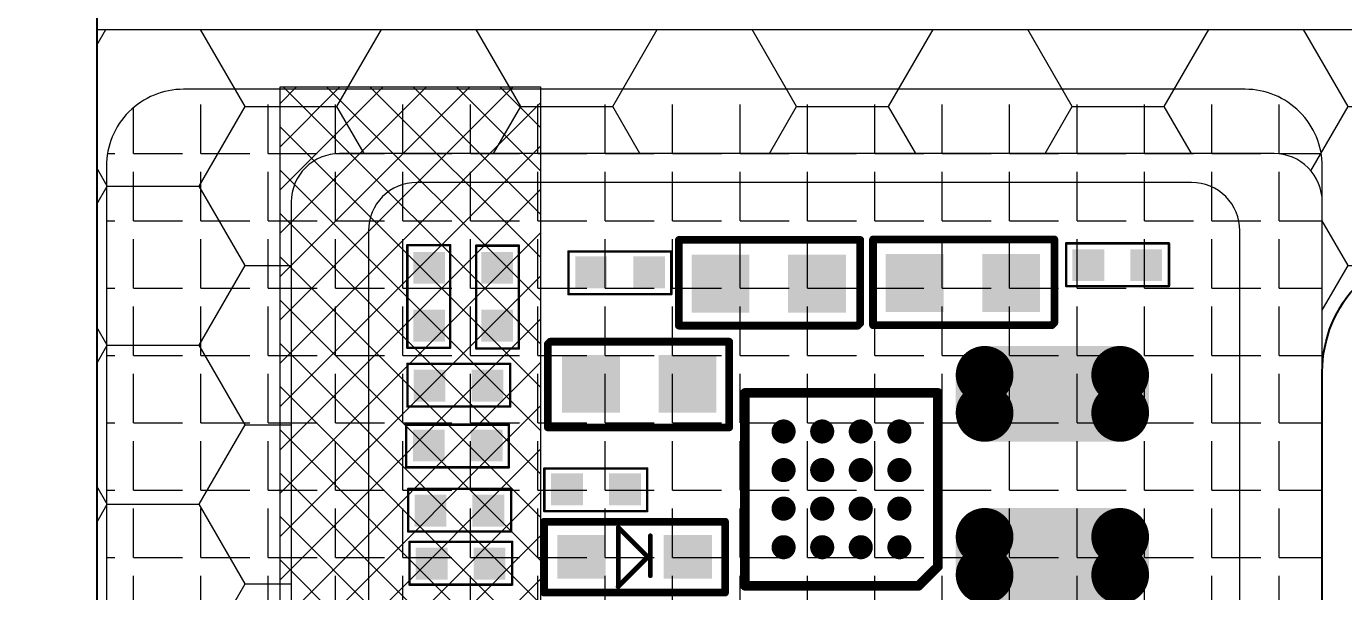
# Model space of a CAD drawing. Header units: millimetres. Extents: x 1845 to 2650, y -178 to 579.
# Drawn here: x 2441.61 to 2455.26, y 265.35 to 271.21 of the extents above; entities that cross this region are included whole.
import ezdxf

# ---------------------------------------------------------------- set-up
doc = ezdxf.new("R2010")
doc.units = ezdxf.units.MM
doc.layers.get('0').update_dxf_attribs({"lineweight": 5})
doc.layers.get('Defpoints').update_dxf_attribs({"lineweight": 5})
doc.layers.add('DIM', color=3, linetype='Continuous', lineweight=5)
doc.layers.add('MFPC', color=50, linetype='Continuous', lineweight=5)
for name, color, linetype in [('EMI', 5, 'Continuous'), ('TOPLAYER', 1, 'Continuous'), ('TOPOVERLAY', 2, 'Continuous'), ('TOPPASTE', 8, 'Continuous'), ('TOPSOLDER', 216, 'Continuous')]:
    doc.layers.add(name, color=color, linetype=linetype)
doc.styles.add('RD', font='ROMAND.shx', dxfattribs={"width": 0.8})
doc.dimstyles.new('DIM', dxfattribs={"dimtxt": 0.8, "dimasz": 0.8, "dimexe": 0, "dimexo": 0.5, "dimgap": 0.11, "dimtad": 0, "dimzin": 1, "dimdsep": 46, "dimtxsty": 'RD', "dimcen": 0, "dimclrd": 256, "dimclre": 256, "dimclrt": 256, "dimadec": 0, "dimazin": 0, "dimtm": 1e-09, "dimtfac": 1, "dimtofl": 0, "dimtmove": 0, "dimatfit": 3, "dimfxl": 1, "dimlwe": -1, "dimarcsym": 0})

# ---------------------------------------------------------------- blocks, each defined once
blk = doc.blocks.new('*D60')
at = {"layer": 'Defpoints', "color": 0, "lineweight": 5, "transparency": 16777216}
for p in [(2421.83, 283.368), (2447.944, 283.368), (2452.264, 243.262)]:
    blk.add_point(p, dxfattribs=at)
at = {"layer": 'DIM', "lineweight": 5, "transparency": 16777216}
for p, q in [((2447.444, 283.368), (2421.83, 283.368)), ((2421.83, 282.568), (2421.83, 267.362)), ((2421.83, 244.062), (2421.83, 259.782)), ((2451.764, 243.262), (2421.83, 243.262))]:
    blk.add_line(p, q, dxfattribs=at)
for points in [[(2421.697, 282.568), (2421.964, 282.568), (2421.83, 283.368)], [(2421.697, 244.062), (2421.964, 244.062), (2421.83, 243.262)]]:
    blk.add_solid(points, dxfattribs=at)
at = {"layer": 'DIM', "lineweight": 5, "transparency": 16777216, "insert": (2421.83, 263.572), "char_height": 1.2, "attachment_point": 5, "rotation": 90, "style": 'RD'}
blk.add_mtext('40.11%%P0.5', dxfattribs=at)
blk = doc.blocks.new('DIODE_SCHOTTKY_2')
at = {"layer": 'TOPLAYER'}
for points in [[(-0.249999, -0.224998), (0.249999, -0.224998), (-0.249999, 0.224998), (0.249999, 0.224998)], [(0.849998, -0.224998), (1.349997, -0.224998), (0.849998, 0.224998), (1.349997, 0.224998)]]:
    blk.add_solid(points, dxfattribs=at)
at = {"layer": 'TOPOVERLAY'}
for points, const_width in [([(-0.387835, 0.364609), (1.486865, 0.364609)], 0.08001), ([(-0.387835, 0.364609), (-0.387835, -0.37039)], 0.08001), ([(0.380865, 0.304251), (0.380865, -0.30639)], 0.05), ([(0.380865, 0.304251), (0.686186, -0.001069)], 0.05), ([(1.486865, 0.364609), (1.486865, -0.37039)], 0.08001), ([(0.713064, 0.218011), (0.713064, -0.19479)], 0.05), ([(0.686186, -0.001069), (0.379265, -0.30799)], 0.05), ([(-0.387835, -0.37039), (1.486865, -0.37039)], 0.08001)]:
    blk.add_lwpolyline(points, dxfattribs=dict(at, const_width=const_width))
for points, const_width in [([(-0.407838, 0.364609, 1), (-0.367833, 0.364609, 1)], 0.040005), ([(-0.407838, 0.364609, 1), (-0.367833, 0.364609, 1)], 0.040005), ([(0.368366, 0.304251, 1), (0.393365, 0.304251, 1)], 0.024999), ([(0.368366, 0.304251, 1), (0.393365, 0.304251, 1)], 0.024999), ([(1.466863, 0.364609, 1), (1.506868, 0.364609, 1)], 0.040005), ([(1.466863, 0.364609, 1), (1.506868, 0.364609, 1)], 0.040005), ([(0.700565, 0.218011, 1), (0.725564, 0.218011, 1)], 0.024999), ([(0.673687, -0.001069, 1), (0.698685, -0.001069, 1)], 0.024999), ([(0.673687, -0.001069, 1), (0.698685, -0.001069, 1)], 0.024999), ([(0.700565, -0.19479, 1), (0.725564, -0.19479, 1)], 0.024999), ([(-0.407838, -0.37039, 1), (-0.367833, -0.37039, 1)], 0.040005), ([(-0.407838, -0.37039, 1), (-0.367833, -0.37039, 1)], 0.040005), ([(0.366766, -0.30799, 1), (0.391765, -0.30799, 1)], 0.024999), ([(0.368366, -0.30639, 1), (0.393365, -0.30639, 1)], 0.024999), ([(1.466863, -0.37039, 1), (1.506868, -0.37039, 1)], 0.040005), ([(1.466863, -0.37039, 1), (1.506868, -0.37039, 1)], 0.040005)]:
    blk.add_lwpolyline(points, format="xyb", close=True, dxfattribs=dict(at, const_width=const_width))
at = {"layer": 'TOPPASTE'}
for points in [[(-0.249999, -0.224998), (0.249999, -0.224998), (-0.249999, 0.224998), (0.249999, 0.224998)], [(0.849998, -0.224998), (1.349997, -0.224998), (0.849998, 0.224998), (1.349997, 0.224998)]]:
    blk.add_solid(points, dxfattribs=at)
at = {"layer": 'TOPSOLDER'}
for points in [[(-0.249999, -0.224998), (0.249999, -0.224998), (-0.249999, 0.224998), (0.249999, 0.224998)], [(0.849998, -0.224998), (1.349997, -0.224998), (0.849998, 0.224998), (1.349997, 0.224998)]]:
    blk.add_solid(points, dxfattribs=at)
blk = doc.blocks.new('0201_7')
at = {"layer": 'TOPLAYER'}
for points in [[(0.164998, -0.165001), (0.164998, 0.165001), (-0.164998, -0.165001), (-0.164998, 0.165001)], [(0.764997, -0.165001), (0.764997, 0.165001), (0.435, -0.165001), (0.435, 0.165001)]]:
    blk.add_solid(points, dxfattribs=at)
at = {"layer": 'TOPOVERLAY', "const_width": 0.025001}
for points in [[(-0.23, 0.225999), (-0.181, 0.225999)], [(-0.23, 0.225999), (-0.23, -0.217)], [(-0.18, 0.225999), (0.836, 0.225999)], [(0.836, 0.225999), (0.836, -0.217)], [(-0.23, -0.217), (0.836, -0.217)]]:
    blk.add_lwpolyline(points, dxfattribs=at)
at = {"layer": 'TOPOVERLAY', "const_width": 0.012499}
for points in [[(-0.23625, 0.225999, 1), (-0.223749, 0.225999, 1)], [(-0.23625, 0.225999, 1), (-0.223749, 0.225999, 1)], [(-0.187251, 0.225999, 1), (-0.174749, 0.225999, 1)], [(-0.186251, 0.225999, 1), (-0.173749, 0.225999, 1)], [(0.829749, 0.225999, 1), (0.842251, 0.225999, 1)], [(0.829749, 0.225999, 1), (0.842251, 0.225999, 1)], [(-0.23625, -0.217, 1), (-0.223749, -0.217, 1)], [(-0.23625, -0.217, 1), (-0.223749, -0.217, 1)], [(0.829749, -0.217, 1), (0.842251, -0.217, 1)], [(0.829749, -0.217, 1), (0.842251, -0.217, 1)]]:
    blk.add_lwpolyline(points, format="xyb", close=True, dxfattribs=at)
at = {"layer": 'TOPPASTE'}
for points in [[(0.164998, -0.165001), (0.164998, 0.165001), (-0.164998, -0.165001), (-0.164998, 0.165001)], [(0.764997, -0.165001), (0.764997, 0.165001), (0.435, -0.165001), (0.435, 0.165001)]]:
    blk.add_solid(points, dxfattribs=at)
at = {"layer": 'TOPSOLDER'}
for points in [[(0.164998, -0.165001), (0.164998, 0.165001), (-0.164998, -0.165001), (-0.164998, 0.165001)], [(0.764997, -0.165001), (0.764997, 0.165001), (0.435, -0.165001), (0.435, 0.165001)]]:
    blk.add_solid(points, dxfattribs=at)
blk = doc.blocks.new('0201_8')
at = {"layer": 'TOPLAYER'}
for points in [[(0.164998, -0.165001), (0.164998, 0.165001), (-0.164998, -0.165001), (-0.164998, 0.165001)], [(0.764997, -0.165001), (0.764997, 0.165001), (0.435, -0.165001), (0.435, 0.165001)]]:
    blk.add_solid(points, dxfattribs=at)
at = {"layer": 'TOPOVERLAY', "const_width": 0.025001}
for points in [[(-0.23, 0.225999), (-0.181, 0.225999)], [(-0.23, 0.225999), (-0.23, -0.217)], [(-0.18, 0.225999), (0.836, 0.225999)], [(0.836, 0.225999), (0.836, -0.217)], [(-0.23, -0.217), (0.836, -0.217)]]:
    blk.add_lwpolyline(points, dxfattribs=at)
at = {"layer": 'TOPOVERLAY', "const_width": 0.012499}
for points in [[(-0.23625, 0.225999, 1), (-0.223749, 0.225999, 1)], [(-0.23625, 0.225999, 1), (-0.223749, 0.225999, 1)], [(-0.187251, 0.225999, 1), (-0.174749, 0.225999, 1)], [(-0.186251, 0.225999, 1), (-0.173749, 0.225999, 1)], [(0.829749, 0.225999, 1), (0.842251, 0.225999, 1)], [(0.829749, 0.225999, 1), (0.842251, 0.225999, 1)], [(-0.23625, -0.217, 1), (-0.223749, -0.217, 1)], [(-0.23625, -0.217, 1), (-0.223749, -0.217, 1)], [(0.829749, -0.217, 1), (0.842251, -0.217, 1)], [(0.829749, -0.217, 1), (0.842251, -0.217, 1)]]:
    blk.add_lwpolyline(points, format="xyb", close=True, dxfattribs=at)
at = {"layer": 'TOPPASTE'}
for points in [[(0.164998, -0.165001), (0.164998, 0.165001), (-0.164998, -0.165001), (-0.164998, 0.165001)], [(0.764997, -0.165001), (0.764997, 0.165001), (0.435, -0.165001), (0.435, 0.165001)]]:
    blk.add_solid(points, dxfattribs=at)
at = {"layer": 'TOPSOLDER'}
for points in [[(0.164998, -0.165001), (0.164998, 0.165001), (-0.164998, -0.165001), (-0.164998, 0.165001)], [(0.764997, -0.165001), (0.764997, 0.165001), (0.435, -0.165001), (0.435, 0.165001)]]:
    blk.add_solid(points, dxfattribs=at)
blk = doc.blocks.new('0201_9')
at = {"layer": 'TOPLAYER'}
for points in [[(0.164998, -0.165001), (0.164998, 0.165001), (-0.164998, -0.165001), (-0.164998, 0.165001)], [(0.764997, -0.165001), (0.764997, 0.165001), (0.435, -0.165001), (0.435, 0.165001)]]:
    blk.add_solid(points, dxfattribs=at)
at = {"layer": 'TOPOVERLAY', "const_width": 0.025001}
for points in [[(-0.23, -0.217), (-0.23, 0.225999)], [(-0.181, 0.225999), (-0.23, 0.225999)], [(0.836, 0.225999), (-0.18, 0.225999)], [(0.836, -0.217), (0.836, 0.225999)], [(0.836, -0.217), (-0.23, -0.217)]]:
    blk.add_lwpolyline(points, dxfattribs=at)
at = {"layer": 'TOPOVERLAY', "const_width": 0.012499}
for points in [[(-0.23625, 0.225999, 1), (-0.223749, 0.225999, 1)], [(-0.23625, 0.225999, 1), (-0.223749, 0.225999, 1)], [(-0.187251, 0.225999, 1), (-0.174749, 0.225999, 1)], [(-0.186251, 0.225999, 1), (-0.173749, 0.225999, 1)], [(0.829749, 0.225999, 1), (0.842251, 0.225999, 1)], [(0.829749, 0.225999, 1), (0.842251, 0.225999, 1)], [(-0.23625, -0.217, 1), (-0.223749, -0.217, 1)], [(-0.23625, -0.217, 1), (-0.223749, -0.217, 1)], [(0.829749, -0.217, 1), (0.842251, -0.217, 1)], [(0.829749, -0.217, 1), (0.842251, -0.217, 1)]]:
    blk.add_lwpolyline(points, format="xyb", close=True, dxfattribs=at)
at = {"layer": 'TOPPASTE'}
for points in [[(0.164998, -0.165001), (0.164998, 0.165001), (-0.164998, -0.165001), (-0.164998, 0.165001)], [(0.764997, -0.165001), (0.764997, 0.165001), (0.435, -0.165001), (0.435, 0.165001)]]:
    blk.add_solid(points, dxfattribs=at)
at = {"layer": 'TOPSOLDER'}
for points in [[(0.164998, -0.165001), (0.164998, 0.165001), (-0.164998, -0.165001), (-0.164998, 0.165001)], [(0.764997, -0.165001), (0.764997, 0.165001), (0.435, -0.165001), (0.435, 0.165001)]]:
    blk.add_solid(points, dxfattribs=at)
blk = doc.blocks.new('0201_10')
at = {"layer": 'TOPLAYER'}
for points in [[(0.164998, -0.165001), (0.164998, 0.165001), (-0.164998, -0.165001), (-0.164998, 0.165001)], [(0.764997, -0.165001), (0.764997, 0.165001), (0.435, -0.165001), (0.435, 0.165001)]]:
    blk.add_solid(points, dxfattribs=at)
at = {"layer": 'TOPOVERLAY', "const_width": 0.025001}
for points in [[(-0.181, 0.225999), (-0.23, 0.225999)], [(-0.23, -0.217), (-0.23, 0.225999)], [(0.836, 0.225999), (-0.18, 0.225999)], [(0.836, -0.217), (0.836, 0.225999)], [(0.836, -0.217), (-0.23, -0.217)]]:
    blk.add_lwpolyline(points, dxfattribs=at)
at = {"layer": 'TOPOVERLAY', "const_width": 0.012499}
for points in [[(-0.23625, 0.225999, 1), (-0.223749, 0.225999, 1)], [(-0.23625, 0.225999, 1), (-0.223749, 0.225999, 1)], [(-0.187251, 0.225999, 1), (-0.174749, 0.225999, 1)], [(-0.186251, 0.225999, 1), (-0.173749, 0.225999, 1)], [(0.829749, 0.225999, 1), (0.842251, 0.225999, 1)], [(0.829749, 0.225999, 1), (0.842251, 0.225999, 1)], [(-0.23625, -0.217, 1), (-0.223749, -0.217, 1)], [(-0.23625, -0.217, 1), (-0.223749, -0.217, 1)], [(0.829749, -0.217, 1), (0.842251, -0.217, 1)], [(0.829749, -0.217, 1), (0.842251, -0.217, 1)]]:
    blk.add_lwpolyline(points, format="xyb", close=True, dxfattribs=at)
at = {"layer": 'TOPPASTE'}
for points in [[(0.164998, -0.165001), (0.164998, 0.165001), (-0.164998, -0.165001), (-0.164998, 0.165001)], [(0.764997, -0.165001), (0.764997, 0.165001), (0.435, -0.165001), (0.435, 0.165001)]]:
    blk.add_solid(points, dxfattribs=at)
at = {"layer": 'TOPSOLDER'}
for points in [[(0.164998, -0.165001), (0.164998, 0.165001), (-0.164998, -0.165001), (-0.164998, 0.165001)], [(0.764997, -0.165001), (0.764997, 0.165001), (0.435, -0.165001), (0.435, 0.165001)]]:
    blk.add_solid(points, dxfattribs=at)
blk = doc.blocks.new('0201_11')
at = {"layer": 'TOPLAYER'}
for points in [[(0.164998, -0.165001), (0.164998, 0.165001), (-0.164998, -0.165001), (-0.164998, 0.165001)], [(0.764997, -0.165001), (0.764997, 0.165001), (0.435, -0.165001), (0.435, 0.165001)]]:
    blk.add_solid(points, dxfattribs=at)
at = {"layer": 'TOPOVERLAY', "const_width": 0.025001}
for points in [[(-0.181, 0.225999), (-0.23, 0.225999)], [(-0.23, -0.217), (-0.23, 0.225999)], [(0.836, 0.225999), (-0.18, 0.225999)], [(0.836, -0.217), (0.836, 0.225999)], [(0.836, -0.217), (-0.23, -0.217)]]:
    blk.add_lwpolyline(points, dxfattribs=at)
at = {"layer": 'TOPOVERLAY', "const_width": 0.012499}
for points in [[(-0.23625, 0.225999, 1), (-0.223749, 0.225999, 1)], [(-0.23625, 0.225999, 1), (-0.223749, 0.225999, 1)], [(-0.187251, 0.225999, 1), (-0.174749, 0.225999, 1)], [(-0.186251, 0.225999, 1), (-0.173749, 0.225999, 1)], [(0.829749, 0.225999, 1), (0.842251, 0.225999, 1)], [(0.829749, 0.225999, 1), (0.842251, 0.225999, 1)], [(-0.23625, -0.217, 1), (-0.223749, -0.217, 1)], [(-0.23625, -0.217, 1), (-0.223749, -0.217, 1)], [(0.829749, -0.217, 1), (0.842251, -0.217, 1)], [(0.829749, -0.217, 1), (0.842251, -0.217, 1)]]:
    blk.add_lwpolyline(points, format="xyb", close=True, dxfattribs=at)
at = {"layer": 'TOPPASTE'}
for points in [[(0.164998, -0.165001), (0.164998, 0.165001), (-0.164998, -0.165001), (-0.164998, 0.165001)], [(0.764997, -0.165001), (0.764997, 0.165001), (0.435, -0.165001), (0.435, 0.165001)]]:
    blk.add_solid(points, dxfattribs=at)
at = {"layer": 'TOPSOLDER'}
for points in [[(0.164998, -0.165001), (0.164998, 0.165001), (-0.164998, -0.165001), (-0.164998, 0.165001)], [(0.764997, -0.165001), (0.764997, 0.165001), (0.435, -0.165001), (0.435, 0.165001)]]:
    blk.add_solid(points, dxfattribs=at)
blk = doc.blocks.new('0201_13')
at = {"layer": 'TOPLAYER'}
for points in [[(0.164998, -0.165001), (0.164998, 0.165001), (-0.164998, -0.165001), (-0.164998, 0.165001)], [(0.764997, -0.165001), (0.764997, 0.165001), (0.435, -0.165001), (0.435, 0.165001)]]:
    blk.add_solid(points, dxfattribs=at)
at = {"layer": 'TOPOVERLAY', "const_width": 0.025001}
for points in [[(-0.23, 0.225999), (-0.23, -0.217)], [(-0.23, 0.225999), (-0.181, 0.225999)], [(-0.18, 0.225999), (0.836, 0.225999)], [(0.836, 0.225999), (0.836, -0.217)], [(-0.23, -0.217), (0.836, -0.217)]]:
    blk.add_lwpolyline(points, dxfattribs=at)
at = {"layer": 'TOPOVERLAY', "const_width": 0.012499}
for points in [[(-0.23625, 0.225999, 1), (-0.223749, 0.225999, 1)], [(-0.23625, 0.225999, 1), (-0.223749, 0.225999, 1)], [(-0.187251, 0.225999, 1), (-0.174749, 0.225999, 1)], [(-0.186251, 0.225999, 1), (-0.173749, 0.225999, 1)], [(0.829749, 0.225999, 1), (0.842251, 0.225999, 1)], [(0.829749, 0.225999, 1), (0.842251, 0.225999, 1)], [(-0.23625, -0.217, 1), (-0.223749, -0.217, 1)], [(-0.23625, -0.217, 1), (-0.223749, -0.217, 1)], [(0.829749, -0.217, 1), (0.842251, -0.217, 1)], [(0.829749, -0.217, 1), (0.842251, -0.217, 1)]]:
    blk.add_lwpolyline(points, format="xyb", close=True, dxfattribs=at)
at = {"layer": 'TOPPASTE'}
for points in [[(0.164998, -0.165001), (0.164998, 0.165001), (-0.164998, -0.165001), (-0.164998, 0.165001)], [(0.764997, -0.165001), (0.764997, 0.165001), (0.435, -0.165001), (0.435, 0.165001)]]:
    blk.add_solid(points, dxfattribs=at)
at = {"layer": 'TOPSOLDER'}
for points in [[(0.164998, -0.165001), (0.164998, 0.165001), (-0.164998, -0.165001), (-0.164998, 0.165001)], [(0.764997, -0.165001), (0.764997, 0.165001), (0.435, -0.165001), (0.435, 0.165001)]]:
    blk.add_solid(points, dxfattribs=at)
blk = doc.blocks.new('0201_17')
at = {"layer": 'TOPLAYER'}
for points in [[(0.164998, -0.165001), (0.164998, 0.165001), (-0.164998, -0.165001), (-0.164998, 0.165001)], [(0.764997, -0.165001), (0.764997, 0.165001), (0.435, -0.165001), (0.435, 0.165001)]]:
    blk.add_solid(points, dxfattribs=at)
at = {"layer": 'TOPOVERLAY', "const_width": 0.025001}
for points in [[(-0.23, 0.225999), (-0.181, 0.225999)], [(-0.23, -0.217), (-0.23, 0.225999)], [(-0.18, 0.225999), (0.836, 0.225999)], [(0.836, -0.217), (0.836, 0.225999)], [(-0.23, -0.217), (0.836, -0.217)]]:
    blk.add_lwpolyline(points, dxfattribs=at)
at = {"layer": 'TOPOVERLAY', "const_width": 0.012499}
for points in [[(-0.23625, 0.225999, 1), (-0.223749, 0.225999, 1)], [(-0.23625, 0.225999, 1), (-0.223749, 0.225999, 1)], [(-0.187251, 0.225999, 1), (-0.174749, 0.225999, 1)], [(-0.186251, 0.225999, 1), (-0.173749, 0.225999, 1)], [(0.829749, 0.225999, 1), (0.842251, 0.225999, 1)], [(0.829749, 0.225999, 1), (0.842251, 0.225999, 1)], [(-0.23625, -0.217, 1), (-0.223749, -0.217, 1)], [(-0.23625, -0.217, 1), (-0.223749, -0.217, 1)], [(0.829749, -0.217, 1), (0.842251, -0.217, 1)], [(0.829749, -0.217, 1), (0.842251, -0.217, 1)]]:
    blk.add_lwpolyline(points, format="xyb", close=True, dxfattribs=at)
at = {"layer": 'TOPPASTE'}
for points in [[(0.164998, -0.165001), (0.164998, 0.165001), (-0.164998, -0.165001), (-0.164998, 0.165001)], [(0.764997, -0.165001), (0.764997, 0.165001), (0.435, -0.165001), (0.435, 0.165001)]]:
    blk.add_solid(points, dxfattribs=at)
at = {"layer": 'TOPSOLDER'}
for points in [[(0.164998, -0.165001), (0.164998, 0.165001), (-0.164998, -0.165001), (-0.164998, 0.165001)], [(0.764997, -0.165001), (0.764997, 0.165001), (0.435, -0.165001), (0.435, 0.165001)]]:
    blk.add_solid(points, dxfattribs=at)
blk = doc.blocks.new('0402S_25')
at = {"layer": 'TOPLAYER'}
for points in [[(-0.248054, 0.305189), (-0.848053, 0.305189), (-0.248054, -0.29481), (-0.848053, -0.29481)], [(0.751944, 0.305189), (0.151945, 0.305189), (0.751944, -0.29481), (0.151945, -0.29481)]]:
    blk.add_solid(points, dxfattribs=at)
at = {"layer": 'TOPOVERLAY', "const_width": 0.08001}
for points in [[(-0.979853, 0.457589), (-0.979853, -0.431411)], [(-0.979853, 0.457589), (0.899747, 0.457589)], [(0.899747, 0.457589), (0.899747, -0.406011)], [(-0.979853, -0.431411), (0.874347, -0.431411)], [(0.899747, -0.406011), (0.874347, -0.431411)]]:
    blk.add_lwpolyline(points, dxfattribs=at)
at = {"layer": 'TOPOVERLAY', "const_width": 0.040005}
for points in [[(-0.999856, 0.457589, 1), (-0.959851, 0.457589, 1)], [(-0.999856, 0.457589, 1), (-0.959851, 0.457589, 1)], [(0.879744, 0.457589, 1), (0.919749, 0.457589, 1)], [(0.879744, 0.457589, 1), (0.919749, 0.457589, 1)], [(-0.999856, -0.431411, 1), (-0.959851, -0.431411, 1)], [(-0.999856, -0.431411, 1), (-0.959851, -0.431411, 1)], [(0.854344, -0.431411, 1), (0.894349, -0.431411, 1)], [(0.854344, -0.431411, 1), (0.894349, -0.431411, 1)], [(0.879744, -0.406011, 1), (0.919749, -0.406011, 1)], [(0.879744, -0.406011, 1), (0.919749, -0.406011, 1)]]:
    blk.add_lwpolyline(points, format="xyb", close=True, dxfattribs=at)
at = {"layer": 'TOPPASTE'}
for points in [[(-0.248054, 0.305189), (-0.848053, 0.305189), (-0.248054, -0.29481), (-0.848053, -0.29481)], [(0.751944, 0.305189), (0.151945, 0.305189), (0.751944, -0.29481), (0.151945, -0.29481)]]:
    blk.add_solid(points, dxfattribs=at)
at = {"layer": 'TOPSOLDER'}
for points in [[(-0.248054, 0.305189), (-0.848053, 0.305189), (-0.248054, -0.29481), (-0.848053, -0.29481)], [(0.751944, 0.305189), (0.151945, 0.305189), (0.751944, -0.29481), (0.151945, -0.29481)]]:
    blk.add_solid(points, dxfattribs=at)
blk = doc.blocks.new('0402S_26')
at = {"layer": 'TOPLAYER'}
for points in [[(-0.248054, 0.305189), (-0.848053, 0.305189), (-0.248054, -0.29481), (-0.848053, -0.29481)], [(0.751944, 0.305189), (0.151945, 0.305189), (0.751944, -0.29481), (0.151945, -0.29481)]]:
    blk.add_solid(points, dxfattribs=at)
at = {"layer": 'TOPOVERLAY', "const_width": 0.08001}
for points in [[(-0.979853, -0.431411), (-0.979853, 0.457589)], [(0.899747, 0.457589), (-0.979853, 0.457589)], [(0.899747, -0.406011), (0.899747, 0.457589)], [(0.874347, -0.431411), (-0.979853, -0.431411)], [(0.874347, -0.431411), (0.899747, -0.406011)]]:
    blk.add_lwpolyline(points, dxfattribs=at)
at = {"layer": 'TOPOVERLAY', "const_width": 0.040005}
for points in [[(-0.999856, 0.457589, 1), (-0.959851, 0.457589, 1)], [(-0.999856, 0.457589, 1), (-0.959851, 0.457589, 1)], [(0.879744, 0.457589, 1), (0.919749, 0.457589, 1)], [(0.879744, 0.457589, 1), (0.919749, 0.457589, 1)], [(-0.999856, -0.431411, 1), (-0.959851, -0.431411, 1)], [(-0.999856, -0.431411, 1), (-0.959851, -0.431411, 1)], [(0.854344, -0.431411, 1), (0.894349, -0.431411, 1)], [(0.854344, -0.431411, 1), (0.894349, -0.431411, 1)], [(0.879744, -0.406011, 1), (0.919749, -0.406011, 1)], [(0.879744, -0.406011, 1), (0.919749, -0.406011, 1)]]:
    blk.add_lwpolyline(points, format="xyb", close=True, dxfattribs=at)
at = {"layer": 'TOPPASTE'}
for points in [[(-0.248054, 0.305189), (-0.848053, 0.305189), (-0.248054, -0.29481), (-0.848053, -0.29481)], [(0.751944, 0.305189), (0.151945, 0.305189), (0.751944, -0.29481), (0.151945, -0.29481)]]:
    blk.add_solid(points, dxfattribs=at)
at = {"layer": 'TOPSOLDER'}
for points in [[(-0.248054, 0.305189), (-0.848053, 0.305189), (-0.248054, -0.29481), (-0.848053, -0.29481)], [(0.751944, 0.305189), (0.151945, 0.305189), (0.751944, -0.29481), (0.151945, -0.29481)]]:
    blk.add_solid(points, dxfattribs=at)
blk = doc.blocks.new('0402S_27')
at = {"layer": 'TOPLAYER'}
for points in [[(-0.248054, 0.305189), (-0.848053, 0.305189), (-0.248054, -0.29481), (-0.848053, -0.29481)], [(0.751944, 0.305189), (0.151945, 0.305189), (0.751944, -0.29481), (0.151945, -0.29481)]]:
    blk.add_solid(points, dxfattribs=at)
at = {"layer": 'TOPOVERLAY', "const_width": 0.08001}
for points in [[(-0.979853, 0.457589), (-0.979853, -0.431411)], [(0.899747, 0.457589), (-0.979853, 0.457589)], [(0.899747, 0.457589), (0.899747, -0.406011)], [(0.874347, -0.431411), (-0.979853, -0.431411)], [(0.899747, -0.406011), (0.874347, -0.431411)]]:
    blk.add_lwpolyline(points, dxfattribs=at)
at = {"layer": 'TOPOVERLAY', "const_width": 0.040005}
for points in [[(-0.999856, 0.457589, 1), (-0.959851, 0.457589, 1)], [(-0.999856, 0.457589, 1), (-0.959851, 0.457589, 1)], [(0.879744, 0.457589, 1), (0.919749, 0.457589, 1)], [(0.879744, 0.457589, 1), (0.919749, 0.457589, 1)], [(-0.999856, -0.431411, 1), (-0.959851, -0.431411, 1)], [(-0.999856, -0.431411, 1), (-0.959851, -0.431411, 1)], [(0.854344, -0.431411, 1), (0.894349, -0.431411, 1)], [(0.854344, -0.431411, 1), (0.894349, -0.431411, 1)], [(0.879744, -0.406011, 1), (0.919749, -0.406011, 1)], [(0.879744, -0.406011, 1), (0.919749, -0.406011, 1)]]:
    blk.add_lwpolyline(points, format="xyb", close=True, dxfattribs=at)
at = {"layer": 'TOPPASTE'}
for points in [[(-0.248054, 0.305189), (-0.848053, 0.305189), (-0.248054, -0.29481), (-0.848053, -0.29481)], [(0.751944, 0.305189), (0.151945, 0.305189), (0.751944, -0.29481), (0.151945, -0.29481)]]:
    blk.add_solid(points, dxfattribs=at)
at = {"layer": 'TOPSOLDER'}
for points in [[(-0.248054, 0.305189), (-0.848053, 0.305189), (-0.248054, -0.29481), (-0.848053, -0.29481)], [(0.751944, 0.305189), (0.151945, 0.305189), (0.751944, -0.29481), (0.151945, -0.29481)]]:
    blk.add_solid(points, dxfattribs=at)
blk = doc.blocks.new('L_28')
at = {"layer": 'TOPLAYER', "const_width": 0.1975}
for points in [[(-1.136249, 0.7025, 1), (-0.938748, 0.7025, 1)], [(-0.741248, 0.7025, 1), (-0.543748, 0.7025, 1)], [(0.543753, 0.7025, 1), (0.741253, 0.7025, 1)], [(0.938754, 0.7025, 1), (1.136254, 0.7025, 1)], [(-1.136249, -0.702495, 1), (-0.938748, -0.702495, 1)], [(-0.741248, -0.702495, 1), (-0.543748, -0.702495, 1)], [(0.543753, -0.702495, 1), (0.741253, -0.702495, 1)], [(0.938754, -0.702495, 1), (1.136254, -0.702495, 1)]]:
    blk.add_lwpolyline(points, format="xyb", close=True, dxfattribs=at)
at = {"layer": 'TOPLAYER'}
for points in [[(-1.037499, -0.899996), (-0.642498, -0.899996), (-1.037499, 0.900001), (-0.642498, 0.900001)], [(0.642503, -0.899996), (1.037504, -0.899996), (0.642503, 0.900001), (1.037504, 0.900001)], [(-1.234999, -0.702495), (-0.444998, -0.702495), (-1.234999, 0.7025), (-0.444998, 0.7025)], [(0.445003, -0.702495), (1.235004, -0.702495), (0.445003, 0.7025), (1.235004, 0.7025)]]:
    blk.add_solid(points, dxfattribs=at)
at = {"layer": 'TOPPASTE', "const_width": 0.1975}
for points in [[(-1.136249, 0.7025, 1), (-0.938748, 0.7025, 1)], [(-0.741248, 0.7025, 1), (-0.543748, 0.7025, 1)], [(0.543753, 0.7025, 1), (0.741253, 0.7025, 1)], [(0.938754, 0.7025, 1), (1.136254, 0.7025, 1)], [(-1.136249, -0.702495, 1), (-0.938748, -0.702495, 1)], [(-0.741248, -0.702495, 1), (-0.543748, -0.702495, 1)], [(0.543753, -0.702495, 1), (0.741253, -0.702495, 1)], [(0.938754, -0.702495, 1), (1.136254, -0.702495, 1)]]:
    blk.add_lwpolyline(points, format="xyb", close=True, dxfattribs=at)
at = {"layer": 'TOPPASTE'}
for points in [[(-1.037499, -0.899996), (-0.642498, -0.899996), (-1.037499, 0.900001), (-0.642498, 0.900001)], [(0.642503, -0.899996), (1.037504, -0.899996), (0.642503, 0.900001), (1.037504, 0.900001)], [(-1.234999, -0.702495), (-0.444998, -0.702495), (-1.234999, 0.7025), (-0.444998, 0.7025)], [(0.445003, -0.702495), (1.235004, -0.702495), (0.445003, 0.7025), (1.235004, 0.7025)]]:
    blk.add_solid(points, dxfattribs=at)
at = {"layer": 'TOPSOLDER', "const_width": 0.2991}
for points in [[(-1.187049, 0.7025, 1), (-0.887948, 0.7025, 1)], [(-0.792048, 0.7025, 1), (-0.492948, 0.7025, 1)], [(0.492953, 0.7025, 1), (0.792053, 0.7025, 1)], [(0.887954, 0.7025, 1), (1.187054, 0.7025, 1)], [(-1.187049, -0.702495, 1), (-0.887948, -0.702495, 1)], [(-0.792048, -0.702495, 1), (-0.492948, -0.702495, 1)], [(0.492953, -0.702495, 1), (0.792053, -0.702495, 1)], [(0.887954, -0.702495, 1), (1.187054, -0.702495, 1)]]:
    blk.add_lwpolyline(points, format="xyb", close=True, dxfattribs=at)
at = {"layer": 'TOPSOLDER'}
for points in [[(-1.037499, -1.001596), (-0.642498, -1.001596), (-1.037499, 1.001601), (-0.642498, 1.001601)], [(0.642503, -1.001596), (1.037504, -1.001596), (0.642503, 1.001601), (1.037504, 1.001601)], [(-1.336599, -0.702495), (-0.343398, -0.702495), (-1.336599, 0.7025), (-0.343398, 0.7025)], [(0.343403, -0.702495), (1.336604, -0.702495), (0.343403, 0.7025), (1.336604, 0.7025)]]:
    blk.add_solid(points, dxfattribs=at)
blk = doc.blocks.new('BGA16_4_29')
at = {"layer": 'TOPLAYER', "const_width": 0.124998}
for points in [[(-0.062499, 0, 1), (0.062499, 0, 1)], [(0.3375, 0, 1), (0.462498, 0, 1)], [(0.737499, 0, 1), (0.862498, 0, 1)], [(1.137498, 0, 1), (1.262497, 0, 1)], [(-0.062499, -0.399999, 1), (0.062499, -0.399999, 1)], [(0.3375, -0.399999, 1), (0.462498, -0.399999, 1)], [(0.737499, -0.399999, 1), (0.862498, -0.399999, 1)], [(1.137498, -0.399999, 1), (1.262497, -0.399999, 1)], [(-0.062499, -0.799998, 1), (0.062499, -0.799998, 1)], [(0.3375, -0.799998, 1), (0.462498, -0.799998, 1)], [(0.737499, -0.799998, 1), (0.862498, -0.799998, 1)], [(1.137498, -0.799998, 1), (1.262497, -0.799998, 1)], [(-0.062499, -1.199998, 1), (0.062499, -1.199998, 1)], [(0.3375, -1.199998, 1), (0.462498, -1.199998, 1)], [(0.737499, -1.199998, 1), (0.862498, -1.199998, 1)], [(1.137498, -1.199998, 1), (1.262497, -1.199998, 1)]]:
    blk.add_lwpolyline(points, format="xyb", close=True, dxfattribs=at)
at = {"layer": 'TOPOVERLAY', "const_width": 0.1}
for points in [[(-0.2, 0.399999), (-0.399999, 0.2)], [(1.599997, 0.399999), (-0.2, 0.399999)], [(1.599997, 0.399999), (1.599997, -1.599997)], [(-0.399999, 0.2), (-0.399999, -1.599997)], [(1.599997, -1.599997), (-0.399999, -1.599997)]]:
    blk.add_lwpolyline(points, dxfattribs=at)
at = {"layer": 'TOPOVERLAY', "const_width": 0.05}
for points in [[(-0.224998, 0.399999, 1), (-0.175001, 0.399999, 1)], [(-0.224998, 0.399999, 1), (-0.175001, 0.399999, 1)], [(1.574998, 0.399999, 1), (1.624995, 0.399999, 1)], [(1.574998, 0.399999, 1), (1.624995, 0.399999, 1)], [(-0.424998, 0.2, 1), (-0.375001, 0.2, 1)], [(-0.424998, 0.2, 1), (-0.375001, 0.2, 1)], [(-0.424998, -1.599997, 1), (-0.375001, -1.599997, 1)], [(-0.424998, -1.599997, 1), (-0.375001, -1.599997, 1)], [(1.574998, -1.599997, 1), (1.624995, -1.599997, 1)], [(1.574998, -1.599997, 1), (1.624995, -1.599997, 1)]]:
    blk.add_lwpolyline(points, format="xyb", close=True, dxfattribs=at)
at = {"layer": 'TOPPASTE', "const_width": 0.124998}
for points in [[(-0.062499, 0, 1), (0.062499, 0, 1)], [(0.3375, 0, 1), (0.462498, 0, 1)], [(0.737499, 0, 1), (0.862498, 0, 1)], [(1.137498, 0, 1), (1.262497, 0, 1)], [(-0.062499, -0.399999, 1), (0.062499, -0.399999, 1)], [(0.3375, -0.399999, 1), (0.462498, -0.399999, 1)], [(0.737499, -0.399999, 1), (0.862498, -0.399999, 1)], [(1.137498, -0.399999, 1), (1.262497, -0.399999, 1)], [(-0.062499, -0.799998, 1), (0.062499, -0.799998, 1)], [(0.3375, -0.799998, 1), (0.462498, -0.799998, 1)], [(0.737499, -0.799998, 1), (0.862498, -0.799998, 1)], [(1.137498, -0.799998, 1), (1.262497, -0.799998, 1)], [(-0.062499, -1.199998, 1), (0.062499, -1.199998, 1)], [(0.3375, -1.199998, 1), (0.462498, -1.199998, 1)], [(0.737499, -1.199998, 1), (0.862498, -1.199998, 1)], [(1.137498, -1.199998, 1), (1.262497, -1.199998, 1)]]:
    blk.add_lwpolyline(points, format="xyb", close=True, dxfattribs=at)
at = {"layer": 'TOPSOLDER', "const_width": 0.124998}
for points in [[(-0.062499, 0, 1), (0.062499, 0, 1)], [(0.3375, 0, 1), (0.462498, 0, 1)], [(0.737499, 0, 1), (0.862498, 0, 1)], [(1.137498, 0, 1), (1.262497, 0, 1)], [(-0.062499, -0.399999, 1), (0.062499, -0.399999, 1)], [(0.3375, -0.399999, 1), (0.462498, -0.399999, 1)], [(0.737499, -0.399999, 1), (0.862498, -0.399999, 1)], [(1.137498, -0.399999, 1), (1.262497, -0.399999, 1)], [(-0.062499, -0.799998, 1), (0.062499, -0.799998, 1)], [(0.3375, -0.799998, 1), (0.462498, -0.799998, 1)], [(0.737499, -0.799998, 1), (0.862498, -0.799998, 1)], [(1.137498, -0.799998, 1), (1.262497, -0.799998, 1)], [(-0.062499, -1.199998, 1), (0.062499, -1.199998, 1)], [(0.3375, -1.199998, 1), (0.462498, -1.199998, 1)], [(0.737499, -1.199998, 1), (0.862498, -1.199998, 1)], [(1.137498, -1.199998, 1), (1.262497, -1.199998, 1)]]:
    blk.add_lwpolyline(points, format="xyb", close=True, dxfattribs=at)
blk = doc.blocks.new('0201_30')
at = {"layer": 'TOPLAYER'}
for points in [[(0.164998, -0.165001), (0.164998, 0.165001), (-0.164998, -0.165001), (-0.164998, 0.165001)], [(0.764997, -0.165001), (0.764997, 0.165001), (0.435, -0.165001), (0.435, 0.165001)]]:
    blk.add_solid(points, dxfattribs=at)
at = {"layer": 'TOPOVERLAY', "const_width": 0.025001}
for points in [[(-0.23, 0.225999), (-0.23, -0.217)], [(-0.181, 0.225999), (-0.23, 0.225999)], [(0.836, 0.225999), (-0.18, 0.225999)], [(0.836, 0.225999), (0.836, -0.217)], [(0.836, -0.217), (-0.23, -0.217)]]:
    blk.add_lwpolyline(points, dxfattribs=at)
at = {"layer": 'TOPOVERLAY', "const_width": 0.012499}
for points in [[(-0.23625, 0.225999, 1), (-0.223749, 0.225999, 1)], [(-0.23625, 0.225999, 1), (-0.223749, 0.225999, 1)], [(-0.187251, 0.225999, 1), (-0.174749, 0.225999, 1)], [(-0.186251, 0.225999, 1), (-0.173749, 0.225999, 1)], [(0.829749, 0.225999, 1), (0.842251, 0.225999, 1)], [(0.829749, 0.225999, 1), (0.842251, 0.225999, 1)], [(-0.23625, -0.217, 1), (-0.223749, -0.217, 1)], [(-0.23625, -0.217, 1), (-0.223749, -0.217, 1)], [(0.829749, -0.217, 1), (0.842251, -0.217, 1)], [(0.829749, -0.217, 1), (0.842251, -0.217, 1)]]:
    blk.add_lwpolyline(points, format="xyb", close=True, dxfattribs=at)
at = {"layer": 'TOPPASTE'}
for points in [[(0.164998, -0.165001), (0.164998, 0.165001), (-0.164998, -0.165001), (-0.164998, 0.165001)], [(0.764997, -0.165001), (0.764997, 0.165001), (0.435, -0.165001), (0.435, 0.165001)]]:
    blk.add_solid(points, dxfattribs=at)
at = {"layer": 'TOPSOLDER'}
for points in [[(0.164998, -0.165001), (0.164998, 0.165001), (-0.164998, -0.165001), (-0.164998, 0.165001)], [(0.764997, -0.165001), (0.764997, 0.165001), (0.435, -0.165001), (0.435, 0.165001)]]:
    blk.add_solid(points, dxfattribs=at)
blk = doc.blocks.new('0201_31')
at = {"layer": 'TOPLAYER'}
for points in [[(0.164998, -0.165001), (0.164998, 0.165001), (-0.164998, -0.165001), (-0.164998, 0.165001)], [(0.764997, -0.165001), (0.764997, 0.165001), (0.435, -0.165001), (0.435, 0.165001)]]:
    blk.add_solid(points, dxfattribs=at)
at = {"layer": 'TOPOVERLAY', "const_width": 0.025001}
for points in [[(-0.23, 0.225999), (-0.23, -0.217)], [(-0.181, 0.225999), (-0.23, 0.225999)], [(0.836, 0.225999), (-0.18, 0.225999)], [(0.836, 0.225999), (0.836, -0.217)], [(0.836, -0.217), (-0.23, -0.217)]]:
    blk.add_lwpolyline(points, dxfattribs=at)
at = {"layer": 'TOPOVERLAY', "const_width": 0.012499}
for points in [[(-0.23625, 0.225999, 1), (-0.223749, 0.225999, 1)], [(-0.23625, 0.225999, 1), (-0.223749, 0.225999, 1)], [(-0.187251, 0.225999, 1), (-0.174749, 0.225999, 1)], [(-0.186251, 0.225999, 1), (-0.173749, 0.225999, 1)], [(0.829749, 0.225999, 1), (0.842251, 0.225999, 1)], [(0.829749, 0.225999, 1), (0.842251, 0.225999, 1)], [(-0.23625, -0.217, 1), (-0.223749, -0.217, 1)], [(-0.23625, -0.217, 1), (-0.223749, -0.217, 1)], [(0.829749, -0.217, 1), (0.842251, -0.217, 1)], [(0.829749, -0.217, 1), (0.842251, -0.217, 1)]]:
    blk.add_lwpolyline(points, format="xyb", close=True, dxfattribs=at)
at = {"layer": 'TOPPASTE'}
for points in [[(0.164998, -0.165001), (0.164998, 0.165001), (-0.164998, -0.165001), (-0.164998, 0.165001)], [(0.764997, -0.165001), (0.764997, 0.165001), (0.435, -0.165001), (0.435, 0.165001)]]:
    blk.add_solid(points, dxfattribs=at)
at = {"layer": 'TOPSOLDER'}
for points in [[(0.164998, -0.165001), (0.164998, 0.165001), (-0.164998, -0.165001), (-0.164998, 0.165001)], [(0.764997, -0.165001), (0.764997, 0.165001), (0.435, -0.165001), (0.435, 0.165001)]]:
    blk.add_solid(points, dxfattribs=at)

msp = doc.modelspace()

# ---------------------------------------------------------------- hatches: boundary and pattern name
at = {"lineweight": 5}
h = msp.add_hatch(dxfattribs=at)
h.set_pattern_fill('ANGLE', color=32, scale=0.1)
h.set_pattern_definition([(0, (611.9502, 406.80264), (0, 0.6985), [0.508, -0.1905]), (90, (611.9502, 406.80264), (-0.6985, 4e-17), [0.508, -0.1905])])
edge = h.paths.add_edge_path()
edge.add_line((2443.2394, 259.6625), (2454.2394, 259.6625))
edge.add_arc((2454.2394, 260.4625), 0.8, 270, 360)
edge.add_line((2455.0394, 260.4625), (2455.0394, 269.7625))
edge.add_arc((2454.2394, 269.7625), 0.8, 0, 90)
edge.add_line((2454.2394, 270.5625), (2443.2394, 270.5625))
edge.add_arc((2443.2394, 269.7625), 0.8, 90, 180)
edge.add_line((2442.4394, 269.7625), (2442.4394, 260.4625))
edge.add_arc((2443.2394, 260.4625), 0.8, 180, 270)
at = {"linetype": 'Continuous'}
h = msp.add_hatch(dxfattribs=at)
h.set_pattern_fill('ANSI37', color=3, scale=0.1)
h.set_pattern_definition([(45, (469.58364, 20.41848), (-0.224506403, 0.224506403), []), (135, (469.58364, 20.41848), (-0.224506403, -0.224506403), [])])
h.paths.add_polyline_path([(2446.9393, 270.588), (2444.2393, 270.588), (2444.2393, 260.988), (2454.7393, 260.988), (2454.7393, 262.988), (2446.9393, 262.988)])
h.paths.add_polyline_path([(2445.8773, 261.5775), (2450.0603, 261.5775), (2450.0603, 262.5426), (2445.8773, 262.5426)], flags=24)
at = {"layer": 'EMI', "lineweight": 5}
h = msp.add_hatch(dxfattribs=at)
h.set_pattern_fill('HONEY', color=256, scale=0.3)
h.set_pattern_definition([(0, (503.6332, 16.31634), (1.42875, 0.8248892), [0.9525, -1.905]), (120, (503.6332, 16.31634), (-1.42875, 0.8248892), [0.9525, -1.905]), (60, (503.6332, 16.31634), (3e-09, 1.6497784), [-1.905, 0.9525])])
edge = h.paths.add_edge_path()
edge.add_line((2455.0365, 260.3864), (2444.8554, 260.3864))
edge.add_arc((2444.8554, 260.8864), 0.5, 180, 270, ccw=False)
edge.add_line((2444.3554, 260.8864), (2444.3554, 269.3953))
edge.add_arc((2444.8554, 269.3953), 0.5, 90, 180, ccw=False)
edge.add_line((2444.8554, 269.8953), (2454.5394, 269.8953))
edge.add_arc((2454.5394, 269.3953), 0.5, 0, 90, ccw=False)
edge.add_line((2455.0394, 269.3953), (2455.0394, 267.6316))
edge.add_arc((2456.3394, 267.6316), 1.3, 90, 180, ccw=False)
edge.add_line((2456.3394, 268.9316), (2461.2744, 268.9316))
edge.add_line((2461.2744, 268.9316), (2461.2744, 271.1831))
edge.add_line((2461.2744, 271.1831), (2442.3394, 271.1831))
edge.add_line((2442.3394, 271.1831), (2442.3394, 252.2625))
edge.add_arc((2451.3394, 252.2625), 9, 180, 270)
edge.add_line((2451.3394, 243.2625), (2453.1894, 243.2625))
edge.add_arc((2453.1894, 252.2625), 9, 270, 360)
edge.add_line((2462.1894, 252.2625), (2462.1894, 263.9316))
edge.add_line((2462.1894, 263.9316), (2457.1894, 263.9316))
edge.add_line((2457.1894, 263.9316), (2457.1894, 252.2625))
edge.add_arc((2453.1894, 252.2625), 4, 270, 360, ccw=False)
edge.add_line((2453.1894, 248.2625), (2451.3394, 248.2625))
edge.add_arc((2451.3394, 252.2625), 4, 180, 270, ccw=False)
edge.add_line((2447.3394, 252.2625), (2447.3394, 258.4625))
edge.add_arc((2448.3394, 258.4625), 1, 90, 180, ccw=False)
edge.add_line((2448.3394, 259.4625), (2454.0394, 259.4625))
edge.add_arc((2454.0394, 260.4625), 1, 270, 355.63603)

# ---------------------------------------------------------------- linework, layer by layer
at = {"color": 32, "lineweight": 5}
msp.add_lwpolyline([(2443.2394, 259.6625), (2454.2394, 259.6625, 0.4142136), (2455.0394, 260.4625), (2455.0394, 269.7625, 0.4142136), (2454.2394, 270.5625), (2443.2394, 270.5625, 0.4142136), (2442.4394, 269.7625), (2442.4394, 260.4625, 0.4142136)], format="xyb", close=True, dxfattribs=at)
at = {"color": 3, "linetype": 'Continuous'}
msp.add_lwpolyline([(2454.7393, 262.988), (2454.7393, 260.988), (2444.2393, 260.988), (2444.2393, 270.588), (2446.9393, 270.588), (2446.9393, 262.988)], close=True, dxfattribs=at)
at = {"lineweight": 5}
msp.add_lwpolyline([(2453.6857, 269.5953), (2445.6554, 269.5953, 0.4142136), (2445.1554, 269.0953), (2445.1554, 261.1864, 0.4142136), (2445.6554, 260.6864), (2453.6857, 260.6864, 0.4142136), (2454.1857, 261.1864), (2454.1857, 269.0953, 0.4142136)], format="xyb", close=True, dxfattribs=at)
at = {"layer": 'EMI', "lineweight": 5}
msp.add_lwpolyline([(2442.3394, 271.1831), (2461.2744, 271.1831), (2461.2744, 268.9316)], dxfattribs=at)
msp.add_lwpolyline([(2444.3554, 269.3953), (2444.3554, 260.8864, 0.4142136), (2444.8554, 260.3864), (2455.0394, 260.3864), (2455.0394, 269.3953, 0.4142136), (2454.5394, 269.8953), (2444.8554, 269.8953, 0.4142136)], format="xyb", close=True, dxfattribs=at)
at = {"layer": 'MFPC', "linetype": 'Continuous', "lineweight": 25}
for points in [[(2442.3394, 272.7069), (2442.3394, 252.2625, 0.4142136)], [(2447.3394, 252.2625), (2447.3394, 258.4625, -0.4142136), (2448.3394, 259.4625), (2454.0394, 259.4625, 0.4142136), (2455.0394, 260.4625), (2455.0394, 267.6316, -0.4142136), (2456.3394, 268.9316), (2467.3744, 268.9316, 0.4142136)]]:
    msp.add_lwpolyline(points, format="xyb", dxfattribs=at)

# ---------------------------------------------------------------- block references
for name, p, rotation in [('0201_10', (2445.7845, 268.111), 90), ('0201_8', (2446.4888, 268.711), 270), ('0201_30', (2448.0638, 268.6638), 180), ('0402S_27', (2447.9138, 267.5138), 180), ('L_28', (2452.2428, 266.5638), 270), ('BGA16_4_29', (2450.6573, 265.8138), 180), ('0201_11', (2446.3811, 266.8679), 180), ('0201_31', (2447.8138, 266.4138), 180)]:
    msp.add_blockref(name, p, dxfattribs=dict(rotation=rotation))
for name, p in [('0402S_26', (2449.3521, 268.5424)), ('0402S_25', (2451.3638, 268.5476)), ('0201_7', (2452.6149, 268.7388)), ('0201_9', (2445.7888, 267.4888)), ('0201_13', (2445.7978, 266.1929)), ('DIODE_SCHOTTKY_2', (2447.3638, 265.7138)), ('0201_17', (2445.8099, 265.6429))]:
    msp.add_blockref(name, p)

# ---------------------------------------------------------------- dimensions: what is measured, and where the dimension line sits
at = {"layer": 'DIM', "lineweight": 5}
dim = msp.add_linear_dim(base=(2421.8302, 283.3685), p1=(2452.2644, 243.2625), p2=(2447.9439, 283.3685), angle=90, text='<>%%P0.5', dimstyle='DIM', override={"dimtxt": 1.2, "dimfxl": 0.18, "dimlwd": 5, "dimlwe": 5, "dimarcsym": 1}, dxfattribs=at)
dim.commit()
dim.dimension.update_dxf_attribs({"geometry": '*D60', "text_midpoint": (2421.8302, 263.5718), "dimtype": 160})

doc.saveas('drawing.dxf')
